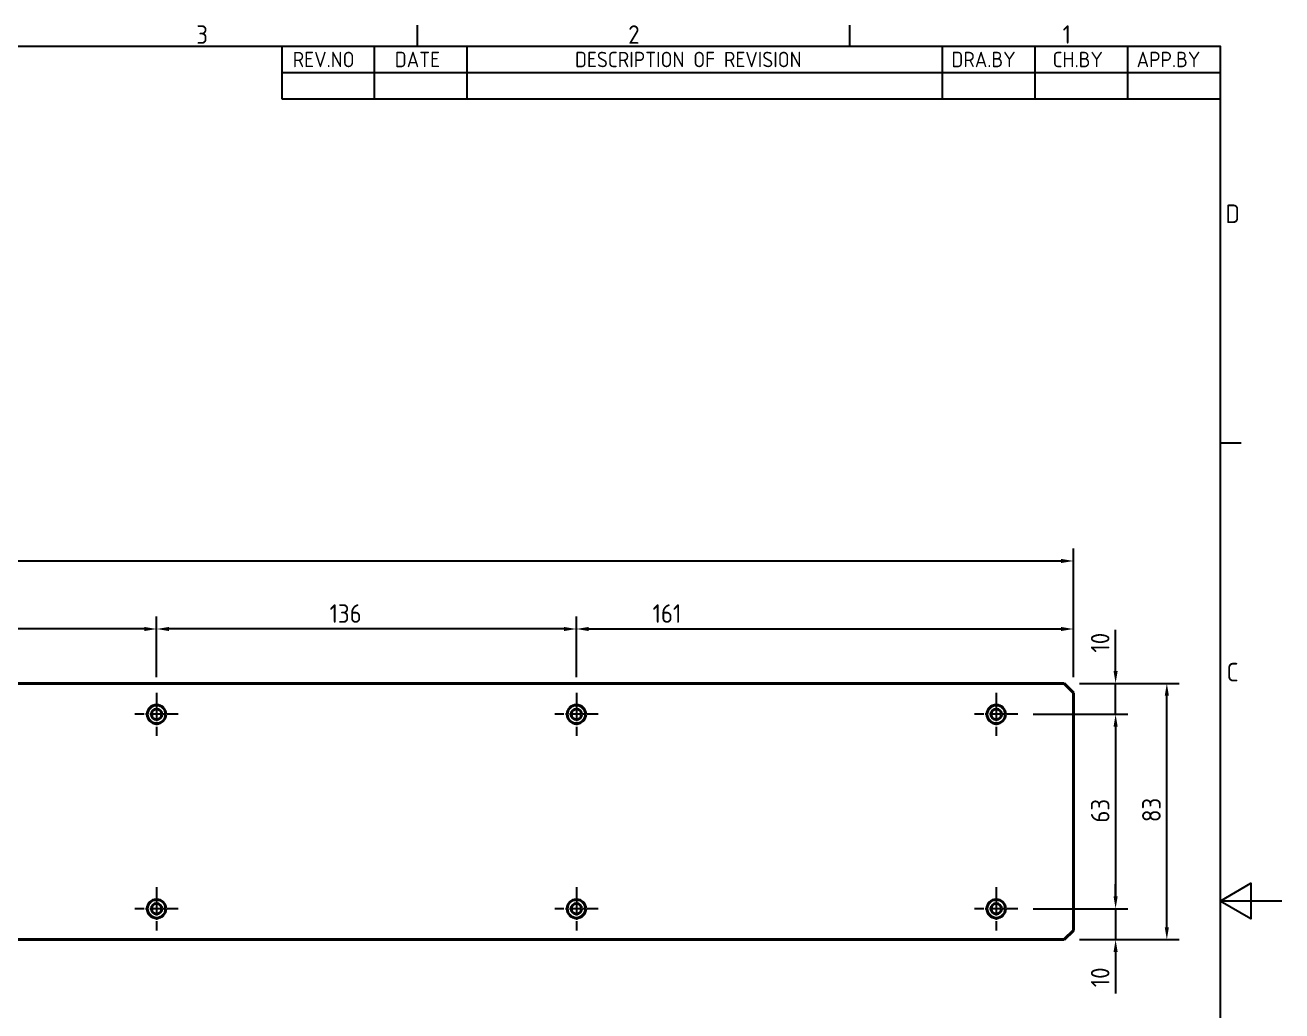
# Model space of a CAD drawing. Header units: millimetres. Extents: x 0 to 840, y 0 to 594.
# Drawn here: x 432.9 to 840, y 261.4 to 580.8 of the extents above; entities that cross this region are included whole.
import ezdxf

# ---------------------------------------------------------------- set-up
doc = ezdxf.new("R2010")
doc.units = ezdxf.units.MM
doc.header["$LTSCALE"] = 2
doc.linetypes.add('CHAIN', pattern=[0.35429999999999995, 0.2362, -0.0295, 0.0591, -0.0295])
doc.layers.get('0').update_dxf_attribs({"color": 3, "lineweight": 25})
for name, color, linetype, lineweight in [('가시적인 것(ISO)', 3, 'Continuous', 40), ('경계(ISO)', 7, 'Continuous', 25), ('기호(ISO)', 5, 'Continuous', 25), ('중심 표식(ISO)', 1, 'Continuous', 25), ('치수(ISO)', 2, 'Continuous', 25)]:
    doc.layers.add(name, color=color, linetype=linetype, lineweight=lineweight)
doc.styles.add('ISO Proportiona M2B', font='isocp.shx')
doc.styles.add('문자 텍스트_M2B', font='isocp.shx')
doc.styles.add('치수 텍스트_PSTEK_POSCO', font='isocp.shx')
doc.dimstyles.new('치수_PSTEK_POSCO', dxfattribs={"dimscale": 2, "dimtxt": 3, "dimasz": 2, "dimexe": 2, "dimexo": 2.5, "dimgap": 1, "dimtad": 1, "dimrnd": 1e-08, "dimdsep": 46, "dimtxsty": '치수 텍스트_PSTEK_POSCO', "dimcen": 0.09, "dimdle": 10, "dimclrd": 7, "dimclre": 7, "dimclrt": 2, "dimadec": 1, "dimazin": 2, "dimtfac": 1, "dimtmove": 0, "dimatfit": 3, "dimfxl": 0, "dimtolj": 1, "dimlwd": -1, "dimlwe": -1, "dimarcsym": 0})

# ---------------------------------------------------------------- blocks, each defined once
blk = doc.blocks.new('경계 Default Border')
at = {"layer": '경계(ISO)'}
for p, q in [((280, 287.0000076293945), (280, 290.4000091552734)), ((350, 287.0000076293945), (350, 290.4000091552734)), ((410, 222.7499961853027), (413.4000015258789, 222.7499961853027))]:
    blk.add_line(p, q, dxfattribs=at)
at = {"layer": '경계(ISO)', "flags": 128}
for points in [[(10, 10), (10, 287.0000076293945), (410, 287.0000076293945), (410, 10), (10, 10)], [(420, 148.5000038146973), (410, 148.5000038146973), (415, 151.3867473602295), (415, 145.6132507324219), (410, 148.5000038146973)]]:
    blk.add_lwpolyline(points, dxfattribs=at)
at = {"layer": '경계(ISO)', "color": 2, "char_height": 3.00000011920929, "attachment_point": 7, "style": '문자 텍스트_M2B'}
for s, insert in [('3', (244.1685395229535, 287.3713945155963)), ('2', (314.127739416884, 287.3713945155963)), ('1', (384.4860661041481, 287.4)), ('D', (410.878270202895, 258.3463944559917)), ('C', (411.0445395201643, 184.0963944559917))]:
    blk.add_mtext(s, dxfattribs=dict(at, insert=insert))
blk = doc.blocks.new('리비전 내역')
at = {"layer": '기호(ISO)'}
for p, q in [((258, 287.0000076293945), (410, 287.0000076293945)), ((258, 287.0000076293945), (258, 282.7200076293945)), ((273, 287.0000076293945), (273, 282.7200076293945)), ((288, 287.0000076293945), (288, 282.7200076293945)), ((365, 287.0000076293945), (365, 282.7200076293945)), ((380, 287.0000076293945), (380, 282.7200076293945)), ((395, 287.0000076293945), (395, 282.7200076293945)), ((410, 287.0000076293945), (410, 282.7200076293945)), ((258, 282.7200076293945), (410, 282.7200076293945)), ((258, 282.7200076293945), (258, 278.4400076293945)), ((273, 282.7200076293945), (273, 278.4400076293945)), ((288, 282.7200076293945), (288, 278.4400076293945)), ((365, 282.7200076293945), (365, 278.4400076293945)), ((380, 282.7200076293945), (380, 278.4400076293945)), ((395, 282.7200076293945), (395, 278.4400076293945)), ((410, 282.7200076293945), (410, 278.4400076293945)), ((258, 278.4400076293945), (410, 278.4400076293945))]:
    blk.add_line(p, q, dxfattribs=at)
at = {"layer": '기호(ISO)', "color": 2, "char_height": 2.5, "attachment_point": 7, "style": 'ISO Proportiona M2B'}
for s, insert in [('REV.NO', (259.7871163682308, 283.5831900503393)), ('DATE', (276.3142317728366, 283.5831900503393)), ('DESCRIPTION OF REVISION', (305.5070204333629, 283.5831900503393)), ('DRA.BY', (366.4757339553204, 283.5831900503393)), ('CH.BY', (382.8642915086117, 283.5831900503393)), ('APP.BY', (396.4777339604404, 283.5831900503393))]:
    blk.add_mtext(s, dxfattribs=dict(at, insert=insert))
blk = doc.blocks.new('*D23')
at = {"layer": 'Defpoints', "color": 0, "transparency": 16777216}
for p in [(772.4719611249402, 385.1673677313198), (611.4719611249403, 364.5307242675046), (772.4719611249402, 364.5307242675046)]:
    blk.add_point(p, dxfattribs=at)
at = {"layer": '치수(ISO)', "color": 7, "transparency": 16777216}
for p, q in [((611.4719611249403, 369.5307242675046), (611.4719611249403, 389.1673677313198)), ((772.4719611249402, 369.5307242675046), (772.4719611249402, 389.1673677313198)), ((615.4719611249403, 385.1673677313198), (768.4719611249402, 385.1673677313198))]:
    blk.add_line(p, q, dxfattribs=at)
for points in [[(615.4719611249403, 385.8340343979864), (615.4719611249403, 384.5007010646531), (611.4719611249403, 385.1673677313198)], [(768.4719611249402, 385.8340343979864), (768.4719611249402, 384.5007010646531), (772.4719611249402, 385.1673677313198)]]:
    blk.add_solid(points, dxfattribs=at)
at = {"layer": '치수(ISO)', "color": 2, "transparency": 16777216, "insert": (636.1515543541017, 390.1673677313198), "char_height": 6, "attachment_point": 4, "style": '치수 텍스트_PSTEK_POSCO'}
blk.add_mtext('\\A1;161', dxfattribs=at)
blk = doc.blocks.new('*D24')
at = {"layer": 'Defpoints', "color": 0, "transparency": 16777216}
for p in [(772.4719611249402, 407.2028778115688), (42.47196112494024, 364.5307242675046), (772.4719611249402, 364.5307242675046)]:
    blk.add_point(p, dxfattribs=at)
at = {"layer": '치수(ISO)', "color": 7, "transparency": 16777216}
for p, q in [((42.47196112494024, 369.5307242675046), (42.47196112494024, 411.2028778115688)), ((772.4719611249402, 369.5307242675046), (772.4719611249402, 411.2028778115688)), ((46.47196112494024, 407.2028778115688), (768.4719611249402, 407.2028778115688))]:
    blk.add_line(p, q, dxfattribs=at)
for points in [[(46.47196112494024, 407.8695444782355), (46.47196112494024, 406.5362111449021), (42.47196112494024, 407.2028778115688)], [(768.4719611249402, 407.8695444782355), (768.4719611249402, 406.5362111449021), (772.4719611249402, 407.2028778115688)]]:
    blk.add_solid(points, dxfattribs=at)
at = {"layer": '치수(ISO)', "color": 2, "transparency": 16777216, "insert": (402.0695989202158, 412.2028778115688), "char_height": 6, "attachment_point": 4, "style": '치수 텍스트_PSTEK_POSCO'}
blk.add_mtext('\\A1;730', dxfattribs=at)
blk = doc.blocks.new('*D25')
at = {"layer": 'Defpoints', "color": 0, "transparency": 16777216}
for p in [(769.4719611249402, 367.5307242675047), (802.7383113631186, 367.5307242675047), (769.4719611249402, 284.5307242675047)]:
    blk.add_point(p, dxfattribs=at)
at = {"layer": '치수(ISO)', "color": 7, "transparency": 16777216}
for p, q in [((774.4719611249402, 367.5307242675047), (806.7383113631186, 367.5307242675047)), ((802.7383113631186, 288.5307242675047), (802.7383113631186, 363.5307242675047)), ((774.4719611249402, 284.5307242675047), (806.7383113631186, 284.5307242675047))]:
    blk.add_line(p, q, dxfattribs=at)
for points in [[(802.0716446964519, 363.5307242675047), (803.4049780297852, 363.5307242675047), (802.7383113631186, 367.5307242675047)], [(802.0716446964519, 288.5307242675047), (803.4049780297852, 288.5307242675047), (802.7383113631186, 284.5307242675047)]]:
    blk.add_solid(points, dxfattribs=at)
at = {"layer": '치수(ISO)', "color": 2, "transparency": 16777216, "insert": (797.7383113631184, 322.6064601987928), "char_height": 6, "attachment_point": 4, "rotation": 90, "style": '치수 텍스트_PSTEK_POSCO'}
blk.add_mtext('\\A1;83', dxfattribs=at)
blk = doc.blocks.new('*D27')
at = {"layer": 'Defpoints', "color": 0, "transparency": 16777216}
for p in [(475.4719611249402, 385.1673677313198), (475.4719611249402, 364.5307242675048), (611.4719611249403, 364.5307242675046)]:
    blk.add_point(p, dxfattribs=at)
at = {"layer": '치수(ISO)', "color": 7, "transparency": 16777216}
for p, q in [((475.4719611249402, 369.5307242675048), (475.4719611249402, 389.1673677313198)), ((611.4719611249403, 369.5307242675046), (611.4719611249403, 389.1673677313198)), ((607.4719611249403, 385.1673677313198), (479.4719611249402, 385.1673677313198))]:
    blk.add_line(p, q, dxfattribs=at)
for points in [[(479.4719611249402, 385.8340343979864), (479.4719611249402, 384.5007010646531), (475.4719611249402, 385.1673677313198)], [(607.4719611249403, 385.8340343979864), (607.4719611249403, 384.5007010646531), (611.4719611249403, 385.1673677313198)]]:
    blk.add_solid(points, dxfattribs=at)
at = {"layer": '치수(ISO)', "color": 2, "transparency": 16777216, "insert": (531.5231422273025, 390.1673677313198), "char_height": 6, "attachment_point": 4, "style": '치수 텍스트_PSTEK_POSCO'}
blk.add_mtext('\\A1;136', dxfattribs=at)
blk = doc.blocks.new('*D28')
at = {"layer": 'Defpoints', "color": 0, "transparency": 16777216}
for p in [(339.4719611249402, 385.1673677313198), (339.4719611249402, 364.5307242675046), (475.4719611249402, 364.5307242675048)]:
    blk.add_point(p, dxfattribs=at)
at = {"layer": '치수(ISO)', "color": 7, "transparency": 16777216}
for p, q in [((339.4719611249402, 369.5307242675046), (339.4719611249402, 389.1673677313198)), ((475.4719611249402, 369.5307242675048), (475.4719611249402, 389.1673677313198)), ((471.4719611249402, 385.1673677313198), (343.4719611249402, 385.1673677313198))]:
    blk.add_line(p, q, dxfattribs=at)
for points in [[(343.4719611249402, 385.8340343979865), (343.4719611249402, 384.5007010646531), (339.4719611249402, 385.1673677313198)], [(471.4719611249402, 385.8340343979865), (471.4719611249402, 384.5007010646531), (475.4719611249402, 385.1673677313198)]]:
    blk.add_solid(points, dxfattribs=at)
at = {"layer": '치수(ISO)', "color": 2, "transparency": 16777216, "insert": (395.5231422273024, 390.1673677313198), "char_height": 6, "attachment_point": 4, "style": '치수 텍스트_PSTEK_POSCO'}
blk.add_mtext('\\A1;136', dxfattribs=at)
blk = doc.blocks.new('*D29')
at = {"layer": 'Defpoints', "color": 0, "transparency": 16777216}
for p in [(754.4719611249402, 357.5307242675046), (754.4719611249402, 294.5307242675046), (786.1389552126785, 294.5307242675046)]:
    blk.add_point(p, dxfattribs=at)
at = {"layer": '치수(ISO)', "color": 7, "transparency": 16777216}
for p, q in [((759.4719611249402, 357.5307242675046), (790.1389552126785, 357.5307242675046)), ((786.1389552126785, 353.5307242675046), (786.1389552126785, 298.5307242675046)), ((759.4719611249402, 294.5307242675046), (790.1389552126785, 294.5307242675046))]:
    blk.add_line(p, q, dxfattribs=at)
for points in [[(785.4722885460119, 353.5307242675046), (786.8056218793452, 353.5307242675046), (786.1389552126785, 357.5307242675046)], [(785.4722885460119, 298.5307242675046), (786.8056218793452, 298.5307242675046), (786.1389552126785, 294.5307242675046)]]:
    blk.add_solid(points, dxfattribs=at)
at = {"layer": '치수(ISO)', "color": 2, "transparency": 16777216, "insert": (781.1389552126784, 322.4269326397376), "char_height": 6, "attachment_point": 4, "rotation": 90, "style": '치수 텍스트_PSTEK_POSCO'}
blk.add_mtext('\\A1;63', dxfattribs=at)
blk = doc.blocks.new('*D30')
at = {"layer": 'Defpoints', "color": 0, "transparency": 16777216}
for p in [(769.4719611249402, 367.5307242675047), (754.4719611249402, 357.5307242675046), (786.1389552126785, 357.5307242675046)]:
    blk.add_point(p, dxfattribs=at)
at = {"layer": '치수(ISO)', "color": 7, "transparency": 16777216}
for p, q in [((786.1389552126785, 371.5307242675047), (786.1389552126785, 384.9354486769535)), ((774.4719611249402, 367.5307242675047), (790.1389552126785, 367.5307242675047)), ((786.1389552126785, 357.5307242675046), (786.1389552126785, 367.5307242675047)), ((759.4719611249402, 357.5307242675046), (790.1389552126785, 357.5307242675046)), ((786.1389552126785, 353.5307242675046), (786.1389552126785, 349.5307242675046))]:
    blk.add_line(p, q, dxfattribs=at)
for points in [[(785.4722885460119, 371.5307242675047), (786.8056218793452, 371.5307242675047), (786.1389552126785, 367.5307242675047)], [(785.4722885460119, 353.5307242675046), (786.8056218793452, 353.5307242675046), (786.1389552126785, 357.5307242675046)]]:
    blk.add_solid(points, dxfattribs=at)
at = {"layer": '치수(ISO)', "color": 2, "transparency": 16777216, "insert": (781.1389552126784, 377.5307242675048), "char_height": 6, "attachment_point": 4, "rotation": 90, "style": '치수 텍스트_PSTEK_POSCO'}
blk.add_mtext('\\A1;10', dxfattribs=at)
blk = doc.blocks.new('*D31')
at = {"layer": 'Defpoints', "color": 0, "transparency": 16777216}
for p in [(754.4719611249402, 294.5307242675046), (769.4719611249402, 284.5307242675047), (786.1389552126785, 284.5307242675047)]:
    blk.add_point(p, dxfattribs=at)
at = {"layer": '치수(ISO)', "color": 7, "transparency": 16777216}
for p, q in [((786.1389552126785, 298.5307242675046), (786.1389552126785, 302.5307242675046)), ((759.4719611249402, 294.5307242675046), (790.1389552126785, 294.5307242675046)), ((786.1389552126785, 294.5307242675046), (786.1389552126785, 284.5307242675047)), ((774.4719611249402, 284.5307242675047), (790.1389552126785, 284.5307242675047)), ((786.1389552126785, 280.5307242675047), (786.1389552126785, 267.1259998580559))]:
    blk.add_line(p, q, dxfattribs=at)
for points in [[(785.4722885460119, 298.5307242675046), (786.8056218793452, 298.5307242675046), (786.1389552126785, 294.5307242675046)], [(785.4722885460119, 280.5307242675047), (786.8056218793452, 280.5307242675047), (786.1389552126785, 284.5307242675047)]]:
    blk.add_solid(points, dxfattribs=at)
at = {"layer": '치수(ISO)', "color": 2, "transparency": 16777216, "insert": (781.1389552126784, 269.125999858056), "char_height": 6, "attachment_point": 4, "rotation": 90, "style": '치수 텍스트_PSTEK_POSCO'}
blk.add_mtext('\\A1;10', dxfattribs=at)

msp = doc.modelspace()

# ---------------------------------------------------------------- linework, layer by layer
at = {"layer": '가시적인 것(ISO)'}
for p, q in [((769.4719611249402, 367.5307242675047), (45.47196112494021, 367.5307242675046)), ((769.4719611249402, 367.5307242675047), (772.4719611249402, 364.5307242675048)), ((772.4719611249402, 287.5307242675047), (772.4719611249402, 364.5307242675048)), ((772.4719611249402, 287.5307242675047), (769.4719611249402, 284.5307242675048)), ((45.47196112494021, 284.5307242675045), (769.4719611249402, 284.5307242675048))]:
    msp.add_line(p, q, dxfattribs=at)
for centre, radius in [((475.4719611249402, 357.5307242675047), 3), ((475.4719611249402, 357.5307242675047), 1.7), ((611.4719611249403, 357.5307242675046), 3), ((611.4719611249403, 357.5307242675046), 1.7), ((747.4719611249402, 357.5307242675046), 3), ((747.4719611249402, 357.5307242675046), 1.7), ((475.4719611249402, 294.5307242675046), 3), ((611.4719611249403, 294.5307242675046), 3), ((747.4719611249402, 294.5307242675046), 3), ((475.4719611249402, 294.5307242675046), 1.7), ((611.4719611249403, 294.5307242675046), 1.7), ((747.4719611249402, 294.5307242675046), 1.7)]:
    msp.add_circle(centre, radius, dxfattribs=at)
at = {"layer": '중심 표식(ISO)', "linetype": 'CHAIN', "ltscale": 7.778351783752441}
for p, q in [((475.4719611249402, 364.5307242675048), (475.4719611249402, 350.5307242675047)), ((611.4719611249403, 364.5307242675046), (611.4719611249403, 350.5307242675046)), ((747.4719611249402, 364.5307242675046), (747.4719611249402, 350.5307242675046)), ((482.4719611249402, 357.5307242675047), (468.4719611249402, 357.5307242675047)), ((618.4719611249403, 357.5307242675046), (604.4719611249402, 357.5307242675046)), ((754.4719611249402, 357.5307242675046), (740.4719611249402, 357.5307242675046)), ((475.4719611249402, 301.5307242675045), (475.4719611249402, 287.5307242675046)), ((611.4719611249403, 301.5307242675046), (611.4719611249403, 287.5307242675046)), ((747.4719611249402, 301.5307242675046), (747.4719611249402, 287.5307242675046)), ((482.4719611249402, 294.5307242675046), (468.4719611249402, 294.5307242675046)), ((618.4719611249403, 294.5307242675046), (604.4719611249402, 294.5307242675046)), ((754.4719611249402, 294.5307242675046), (740.4719611249402, 294.5307242675046))]:
    msp.add_line(p, q, dxfattribs=at)

# ---------------------------------------------------------------- block references
at = {"xscale": 2, "yscale": 2, "zscale": 2}
msp.add_blockref('경계 Default Border', (0, 0), dxfattribs=at)
at = {"layer": '기호(ISO)', "xscale": 2, "yscale": 2, "zscale": 2}
msp.add_blockref('리비전 내역', (0, 0), dxfattribs=at)

# ---------------------------------------------------------------- dimensions: what is measured, and where the dimension line sits
at = {"layer": '치수(ISO)', "color": 7}
for base, p1, p2, angle, override, picture, middle in [((772.4719611249402, 407.2028778115688), (42.47196112494024, 364.5307242675046), (772.4719611249402, 364.5307242675046), 180, {"dimdec": 2, "dimtp": 0, "dimtm": -0, "dimtdec": 2, "dimtofl": 0, "dimatfit": 1}, '*D24', (407.4719611249402, 407.2028778115688)), ((339.4719611249402, 385.1673677313198), (475.4719611249402, 364.5307242675048), (339.4719611249402, 364.5307242675046), 180, {"dimdec": 2, "dimtp": 0, "dimtm": -0, "dimtdec": 2, "dimtofl": 0, "dimatfit": 1}, '*D28', (400.4719611249402, 385.1673677313198)), ((475.4719611249402, 385.1673677313198), (611.4719611249403, 364.5307242675046), (475.4719611249402, 364.5307242675048), 180, {"dimdec": 2, "dimtp": 0, "dimtm": -0, "dimtdec": 2, "dimtofl": 0, "dimatfit": 1}, '*D27', (536.4719611249403, 385.1673677313198)), ((772.4719611249402, 385.1673677313198), (611.4719611249403, 364.5307242675046), (772.4719611249402, 364.5307242675046), 180, {"dimdec": 2, "dimtp": 0, "dimtm": -0, "dimtdec": 2, "dimtofl": 0, "dimatfit": 1}, '*D23', (640.3515543541017, 385.1673677313198)), ((786.1389552126785, 357.5307242675046), (769.4719611249402, 367.5307242675047), (754.4719611249402, 357.5307242675046), 90, {"dimdec": 2, "dimtp": 0, "dimtm": -0, "dimtdec": 2, "dimtofl": 1, "dimatfit": 1}, '*D30', (786.1389552126784, 380.2330864722292)), ((802.7383113631186, 367.5307242675047), (769.4719611249402, 284.5307242675047), (769.4719611249402, 367.5307242675047), 270, {"dimdec": 2, "dimtp": 0, "dimtm": -0, "dimtdec": 2, "dimtofl": 0, "dimatfit": 1}, '*D25', (802.7383113631184, 326.0307242675048)), ((786.1389552126785, 294.5307242675046), (754.4719611249402, 357.5307242675046), (754.4719611249402, 294.5307242675046), 90, {"dimdec": 2, "dimtp": 0, "dimtm": -0, "dimtdec": 2, "dimtofl": 0, "dimatfit": 1}, '*D29', (786.1389552126784, 326.0307242675046)), ((786.1389552126785, 284.5307242675047), (754.4719611249402, 294.5307242675046), (769.4719611249402, 284.5307242675047), 90, {"dimdec": 2, "dimtp": 0, "dimtm": -0, "dimtdec": 2, "dimtofl": 1, "dimatfit": 1}, '*D31', (786.1389552126784, 271.8283620627804))]:
    dim = msp.add_linear_dim(base=base, p1=p1, p2=p2, angle=angle, dimstyle='치수_PSTEK_POSCO', override=override, dxfattribs=at)
    dim.commit()
    dim.dimension.update_dxf_attribs({"geometry": picture, "text_midpoint": middle, "dimtype": 160})

doc.saveas('drawing.dxf')
